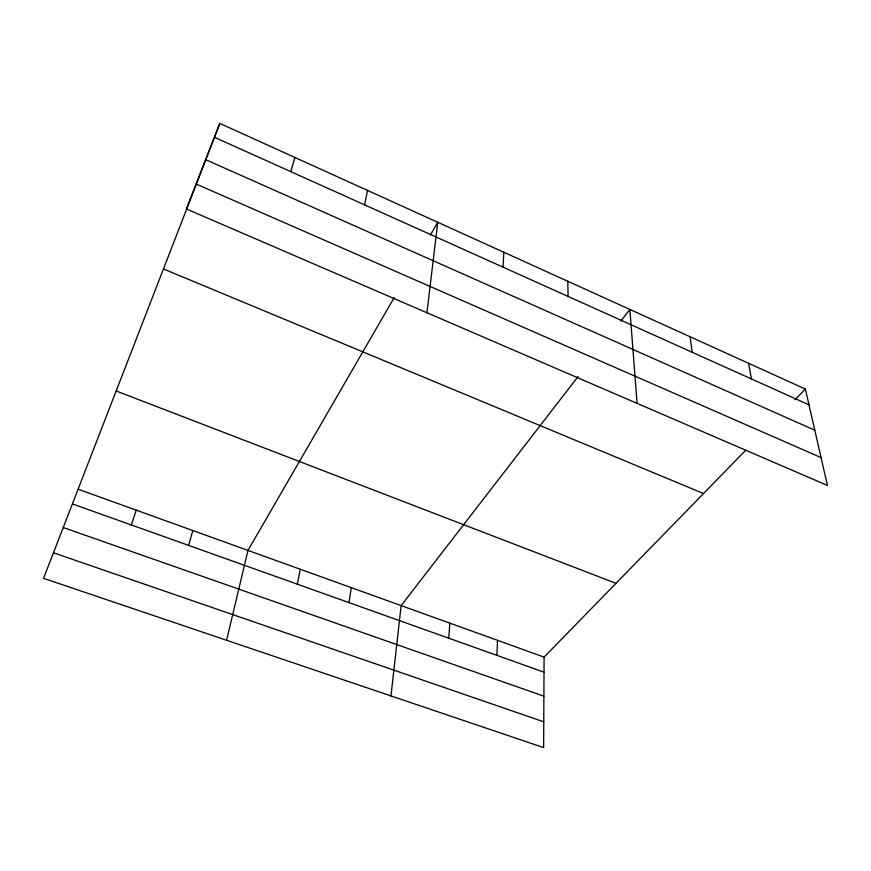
<?xml version="1.0" encoding="UTF-8"?>
<svg xmlns="http://www.w3.org/2000/svg" width="871" height="871" viewBox="0 0 871 871"><rect width="100%" height="100%" fill="white"/><g stroke="black" fill="none" stroke-linecap="round" stroke-linejoin="round"><path stroke-width="1.31" d="M745.739 450.22L544.081 657.115L543.635 747.59L43.55 578.322L199.699 175.441M496.916 655.373L497.504 640.327M503.079 267.168L503.797 252.231M448.739 638.193L449.872 623.168M390.959 695.918L401.139 605.606L578.104 376.479M426.932 312.733L437.765 222.279L430.426 234.974M348.999 602.601L351.274 587.631M297.338 584.18L300.234 569.242M364.622 204.859L367.529 190.411M226.591 640.283L247.985 550.407L394.215 297.566M188.582 545.388L192.829 530.537M290.794 171.641L294.921 157.477M131.303 524.952L136.279 510.156M200.188 174.178L219.83 123.41L805.37 389.054L827.45 485.463L186.34 208.964L219.83 123.41M620.881 321.072L629.875 309.434L637.071 403.36M794.918 399.767L805.37 389.054M53.501 552.813L543.765 721.819M63.354 527.565L543.896 696.19M72.543 503.993L544.016 672.172M78.292 489.262L544.081 657.115M116.3 391.025L616.004 583.33M163.508 268.976L703.528 493.541M196.106 184.01L821.07 457.613M205.632 159.665L814.799 430.22M214.408 137.259L808.985 404.83M748.581 363.283L751.433 378.929M690.115 336.761L692.151 352.254M567.805 281.268L568.055 296.412"/></g></svg>
